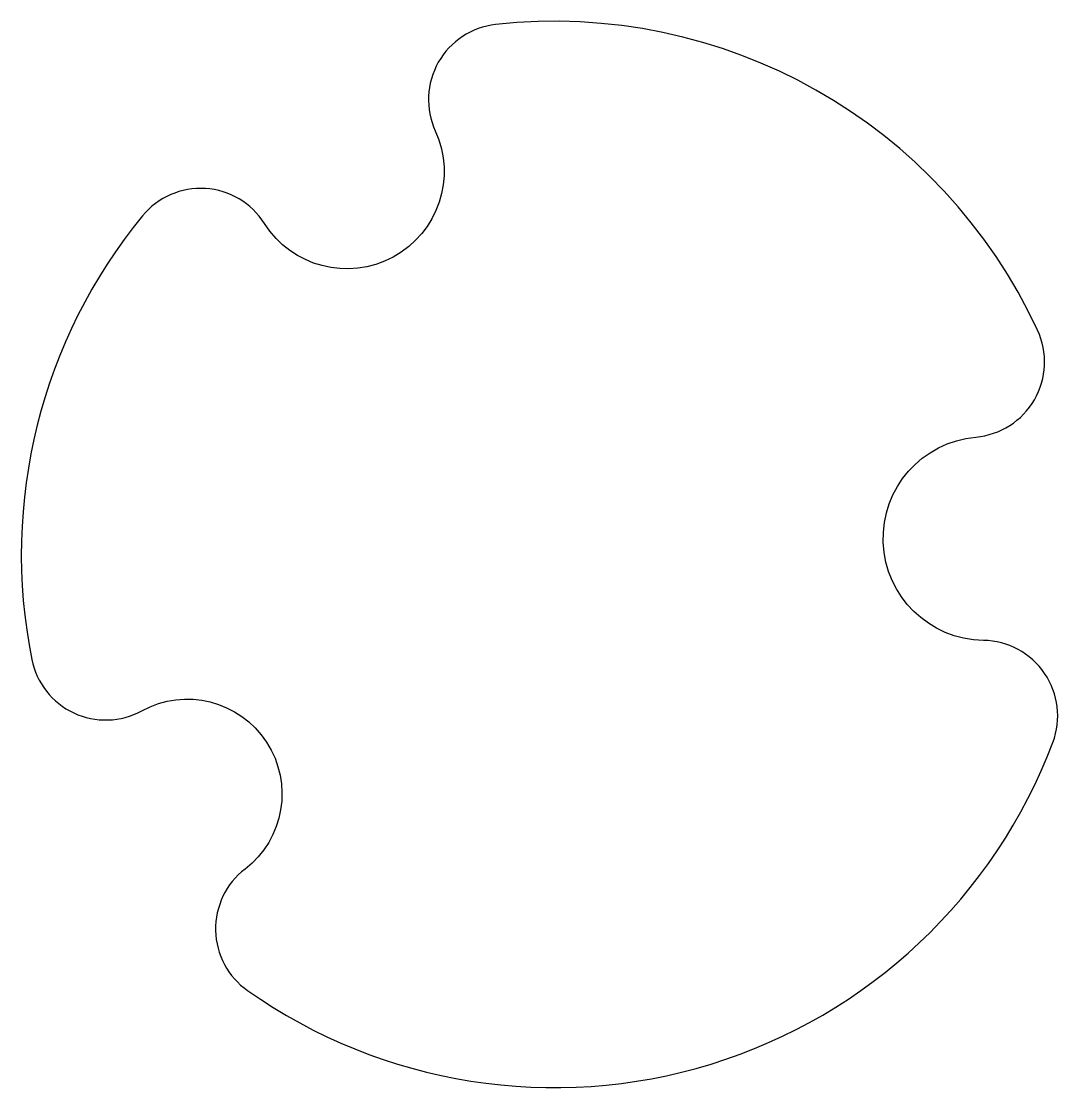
# Model space of a CAD drawing. Header units: millimetres. Extents: x -21.2 to 20, y -21.2 to 21.2.
import ezdxf

# ---------------------------------------------------------------- set-up
doc = ezdxf.new("R2010")
doc.units = ezdxf.units.MM

msp = doc.modelspace()

# ---------------------------------------------------------------- linework, layer by layer
msp.add_lwpolyline([(-16.383, 13.468, 0.225229), (-20.793, -4.173, 0.505719), (-16.414, -6.215, -0.925086), (-12.305, -12.514, 0.505719), (-12.202, -17.346, 0.490405), (19.848, -7.473, 0.519353), (17.085, -3.416, -0.949445), (16.785, 4.67, 0.519353), (19.241, 8.92, 0.322203), (-2.331, 21.08, 0.510895), (-4.73, 16.851, -0.934403), (-11.53, 13.167, 0.510895)], format="xyb", close=True)

doc.saveas('drawing.dxf')
